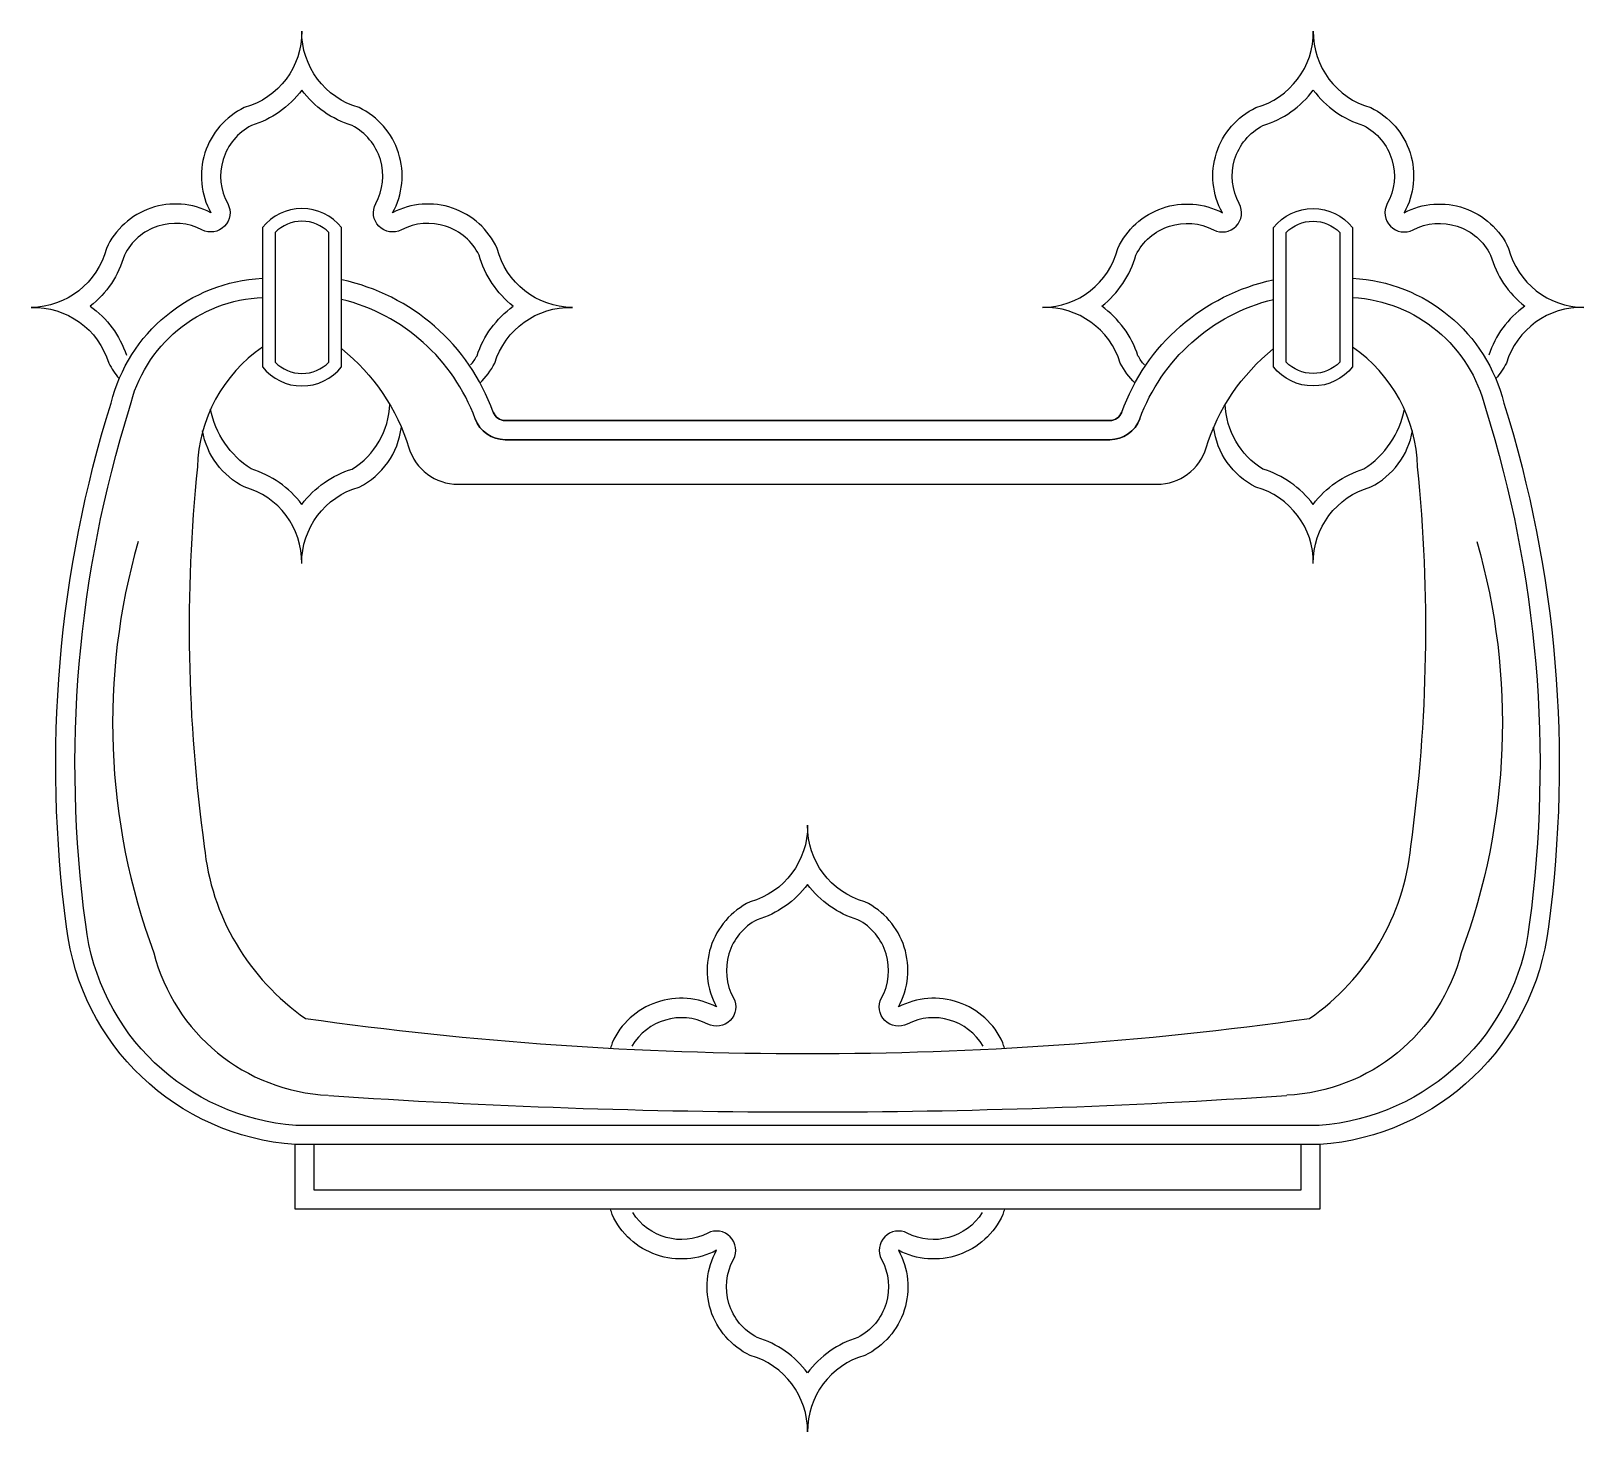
# Model space of a CAD drawing. Header units: metres. Extents: x 38 to 172, y 949 to 1069.
import ezdxf

# ---------------------------------------------------------------- set-up
doc = ezdxf.new("R2010")
doc.units = ezdxf.units.M
doc.layers.add('3', color=3, linetype='Continuous')
doc.layers.add('4', color=4, linetype='Continuous')

msp = doc.modelspace()

# ---------------------------------------------------------------- linework, layer by layer
at = {"layer": '3'}
for points in [[(76.1, 1040.69, 0.05), (76.65, 1041.48, -0.16), (79.77, 1045.74, -0.16), (76.83, 1050.13, 0.42), (70.16, 1052.31, -0.74), (67.95, 1054.56, 0.42), (65.91, 1061.28, -0.16), (61.59, 1064.32, -0.16), (57.26, 1061.28, 0.42), (55.22, 1054.56, -0.74), (53.01, 1052.31, 0.42), (46.34, 1050.13, -0.16), (43.4, 1045.74, -0.16), (46.51, 1041.53, -0.16)], [(134.01, 1040.69, -0.05), (133.46, 1041.48, 0.16), (130.34, 1045.74, 0.16), (133.28, 1050.13, -0.42), (139.95, 1052.31, 0.74), (142.16, 1054.56, -0.42), (144.2, 1061.28, 0.16), (148.53, 1064.32, 0.16), (152.85, 1061.28, -0.42), (154.89, 1054.56, 0.74), (157.1, 1052.31, -0.42), (163.77, 1050.13, 0.16), (166.71, 1045.74, 0.16), (163.61, 1041.53, 0.16)], [(151.91, 1046.5, -0.33), (163.32, 1036.97, -0.11), (167.09, 992.58, -0.36), (149.04, 975.31), (61.07, 975.31, -0.36), (43.02, 992.58, -0.11), (46.79, 1036.97, -0.34), (58.28, 1046.5)], [(133.62, 1036.06, -0.31), (131.04, 1034.26), (79.07, 1034.26, -0.31), (76.49, 1036.06, 0.25), (65.01, 1046.32, 0.25)], [(76.49, 1036.06, 0.31), (79.07, 1034.26), (131.04, 1034.26, 0.31), (133.62, 1036.06, -0.25), (145.1, 1046.32, -0.25)], [(61.59, 1028.7, -0.16), (65.93, 1031.74, 0.25), (69.15, 1037.33, 0.25)], [(148.52, 1028.7, 0.16), (144.18, 1031.74, -0.25), (140.96, 1037.33, -0.25)], [(61.59, 1028.7, 0.16), (57.23, 1031.75, -0.2), (53.74, 1036.9, -0.2)], [(148.52, 1028.7, -0.16), (152.88, 1031.75, 0.2), (156.38, 1036.9, 0.2)], [(47.52, 1025.5, 0.16), (48.88, 990.14, 0.33), (63.85, 977.9, 0.33)], [(162.59, 1025.5, -0.16), (161.23, 990.14, -0.33), (146.26, 977.9, -0.33)], [(120.15, 982.11, 0.4), (113.63, 984.02, -0.74), (111.42, 986.27, 0.42), (109.38, 992.99, -0.16), (105.06, 996.02, -0.16), (100.73, 992.99, 0.42), (98.69, 986.27, -0.74), (96.48, 984.02, 0.4), (89.96, 982.11, 0.4)], [(120.07, 967.81, -0.39), (113.63, 966.04, 0.74), (111.42, 963.78, -0.42), (109.38, 957.07, 0.16), (105.06, 954.03, 0.16), (100.73, 957.07, -0.42), (98.69, 963.78, 0.74), (96.48, 966.04, -0.39), (90.04, 967.81, -0.39)]]:
    msp.add_lwpolyline(points, format="xyb", dxfattribs=at)
for points in [[(59.3, 1052.08), (59.3, 1040.93, 0.42), (63.91, 1040.93), (63.91, 1052.08, 0.42)], [(150.81, 1052.08), (150.81, 1040.93, -0.42), (146.2, 1040.93), (146.2, 1052.08, -0.42)]]:
    msp.add_lwpolyline(points, format="xyb", close=True, dxfattribs=at)
msp.add_lwpolyline([(147.45, 973.66), (147.45, 969.75), (62.66, 969.75), (62.66, 973.66)], dxfattribs=at)
msp.add_arc((105.06, 1569.35), 592.89, 266.02, 273.98, dxfattribs=at)
at = {"layer": '4'}
for points in [[(76.9, 1039.13, 0.08), (78.18, 1040.84, -0.34), (84.85, 1045.63, -0.34), (78.38, 1050.71, 0.43), (69.4, 1053.78, 0.43), (66.52, 1062.82, -0.34), (61.59, 1069.4, -0.34), (56.65, 1062.82, 0.43), (53.77, 1053.78, 0.43), (44.79, 1050.71, -0.34), (38.32, 1045.63, -0.34), (45, 1040.84, 0.06), (45.89, 1039.53)], [(133.21, 1039.13, -0.08), (131.94, 1040.84, 0.34), (125.26, 1045.63, 0.34), (131.73, 1050.71, -0.43), (140.71, 1053.78, -0.43), (143.59, 1062.82, 0.34), (148.53, 1069.4, 0.34), (153.46, 1062.82, -0.43), (156.34, 1053.78, -0.43), (165.32, 1050.71, 0.34), (171.79, 1045.63, 0.34), (165.12, 1040.84, -0.06), (164.22, 1039.53)], [(151.91, 1048.15, -0.33), (164.91, 1037.41, -0.11), (168.73, 992.37, -0.36), (149.1, 973.66), (61.01, 973.66, -0.36), (41.38, 992.37, -0.11), (45.2, 1037.41, -0.33), (58.2, 1048.15)], [(132.07, 1036.63, -0.31), (131.04, 1035.91), (105.06, 1035.91), (79.07, 1035.91, -0.31), (78.04, 1036.63, 0.26), (65.02, 1048.01)], [(78.04, 1036.63, 0.31), (79.07, 1035.91), (105.06, 1035.91), (131.04, 1035.91, 0.31), (132.07, 1036.63, -0.26), (145.09, 1048.01)], [(58.2, 1042.22, 0.24), (52.62, 1031.92, 0.06), (53.21, 999.29, 0.22), (61.92, 984.5, 0.07), (148.2, 984.5, 0.22), (156.91, 999.29, 0.06), (157.49, 1031.92, 0.24), (151.91, 1042.22)], [(65.02, 1042.07, -0.15), (70.8, 1033.56, 0.33), (75.01, 1030.43), (105.06, 1030.43), (135.1, 1030.43, 0.33), (139.32, 1033.56, -0.15), (145.09, 1042.07)], [(61.59, 1023.62, 0.34), (56.65, 1030.2, -0.24), (53.06, 1035.03, -0.24)], [(61.59, 1023.61, -0.34), (66.52, 1030.19, 0.25), (70.15, 1035.34, 0.25)], [(148.53, 1023.61, 0.34), (143.59, 1030.19, -0.25), (139.96, 1035.34, -0.25)], [(148.53, 1023.62, -0.34), (153.46, 1030.2, 0.24), (157.05, 1035.03, 0.24)], [(121.99, 981.95, -0.02), (121.85, 982.42, 0.43), (112.87, 985.49, 0.43), (109.99, 994.53, -0.34), (105.06, 1001.11, -0.34), (100.12, 994.53, 0.43), (97.24, 985.49, 0.43), (88.26, 982.42, -0.02), (88.12, 981.95, -0.02)], [(121.99, 968.1, 0.02), (121.85, 967.64, -0.43), (112.87, 964.57, -0.43), (109.99, 955.53, 0.34), (105.06, 948.95, 0.34), (100.12, 955.53, -0.43), (97.24, 964.57, -0.43), (88.26, 967.64, 0.02), (88.12, 968.1, 0.02)]]:
    msp.add_lwpolyline(points, format="xyb", dxfattribs=at)
for points in [[(58.2, 1052.5), (58.2, 1040.52, 0.48), (65.01, 1040.52), (65.01, 1052.5, 0.48)], [(151.91, 1052.5), (151.91, 1040.52, -0.48), (145.1, 1040.52), (145.1, 1052.5, -0.48)]]:
    msp.add_lwpolyline(points, format="xyb", close=True, dxfattribs=at)
msp.add_lwpolyline([(149.1, 973.66), (149.1, 968.1), (61.01, 968.1), (61.01, 973.66)], dxfattribs=at)

doc.saveas('drawing.dxf')
